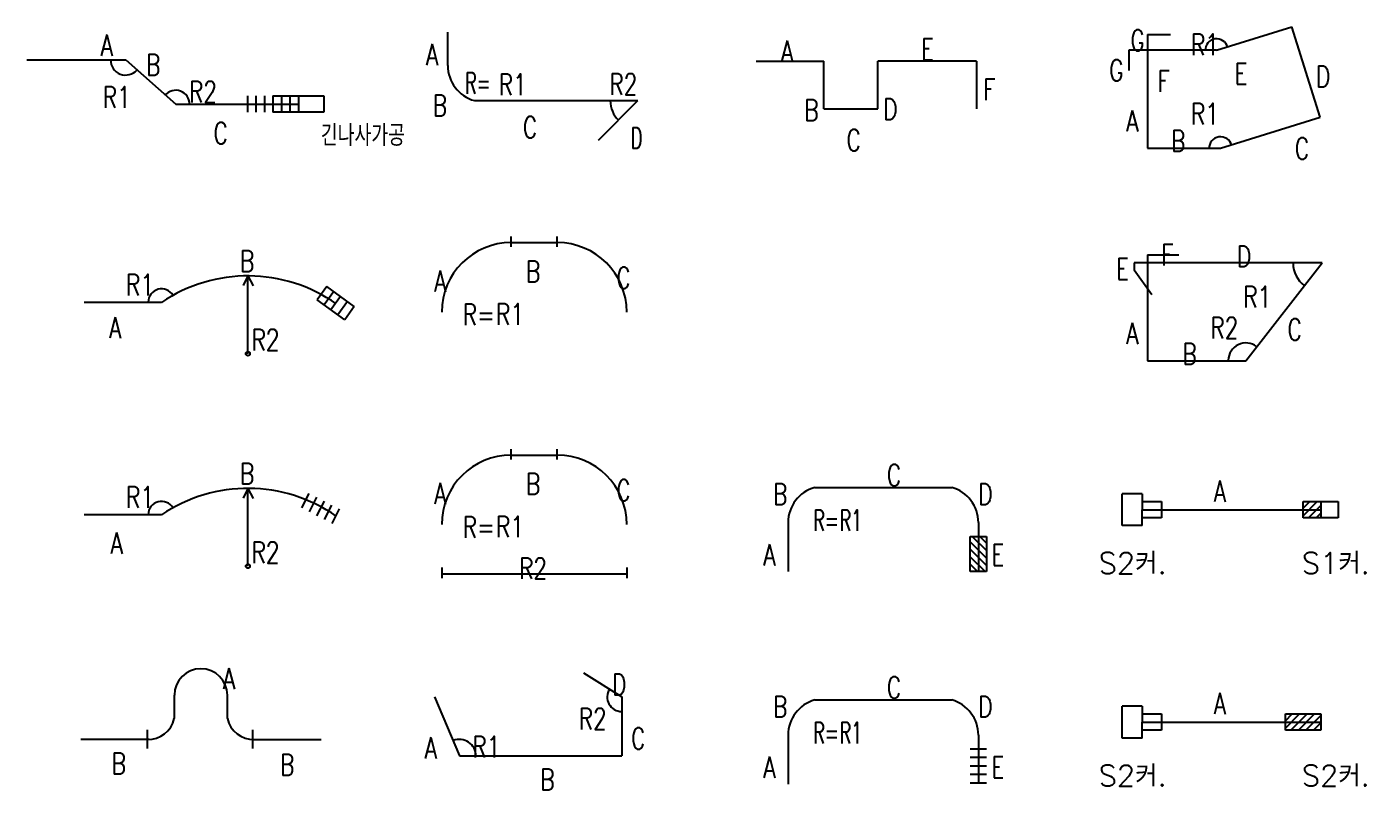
# Model space of a CAD drawing. Header units: millimetres. Extents: x -0.4 to 11.6, y -0.2 to 49.8.
# Drawn here: x 8.386 to 11.538, y 12.342 to 14.138 of the extents above; entities that cross this region are included whole.
import ezdxf
from ezdxf.enums import TextEntityAlignment as Align

# ---------------------------------------------------------------- set-up
doc = ezdxf.new("R2010")
doc.units = ezdxf.units.MM
for name, color, linetype in [('DIM', 7, 'Continuous'), ('SHOP', 2, 'Continuous'), ('TEXTSHOP', 3, 'Continuous')]:
    doc.layers.add(name, color=color, linetype=linetype)
doc.styles.add('HGTXT', font='romans.shx', dxfattribs={"bigfont": 'whgtxt.shx'})
doc.styles.add('ROMANS', font='romans.shx', dxfattribs={"width": 0.75, "bigfont": 'whgtxt.shx'})

# ---------------------------------------------------------------- blocks, each defined once
blk = doc.blocks.new('SSBAR_SHP_1126')
at = {"color": 7}
for p, q in [((-0.1304, -0.06), (-0.1304, -0.0167)), ((0.1174, -0.06), (0.1174, -0.0167))]:
    blk.add_line(p, q, dxfattribs=at)
at = {"color": 40}
for p, q in [((-0.1266, -0.0392), (-0.2873, -0.0392)), ((0.1174, -0.0392), (0.2782, -0.0392))]:
    blk.add_line(p, q, dxfattribs=at)
for centre, radius, start, end in [((-0.0046, 0.0649), 0.0624, 0, 180), ((-0.1285, 0.0238), 0.0629, 268.2689, 347.6112), ((0.1193, 0.0238), 0.0629, 192.3888, 271.7311)]:
    blk.add_arc(centre, radius, start, end, dxfattribs=at)
at = {"layer": 'SHOP', "color": 2}
for p, q in [((-0.067, 0.0102), (-0.067, 0.0649)), ((0.0579, 0.0102), (0.0579, 0.0649))]:
    blk.add_line(p, q, dxfattribs=at)
at = {"layer": 'TEXTSHOP', "color": 4, "style": 'ROMANS', "width": 0.75}
blk.add_attdef('A', (0.0469, 0.079), '', height=0.05, dxfattribs=at)
for p in [(-0.1978, -0.1207), (0.1984, -0.1235)]:
    blk.add_attdef('B', text='', height=0.05, dxfattribs=at).set_placement(p, align=Align.CENTER)
blk = doc.blocks.new('SSBAR_SHP_1127')
at = {"color": 40}
for p, q in [((0.2496, 0.0399), (0.2323, 0.0057)), ((0.2675, 0.0308), (0.2501, -0.0033)), ((0.2853, 0.0218), (0.2679, -0.0124)), ((0.3031, 0.0127), (0.2858, -0.0214)), ((0.321, 0.0037), (0.3036, -0.0305)), ((-0.097, -0.0104), (-0.2789, -0.0104))]:
    blk.add_line(p, q, dxfattribs=at)
at = {"color": 7}
blk.add_arc((-0.097, -0.0104), 0.0317, 30.9113, 178.8895, dxfattribs=at)
at = {"layer": 'DIM', "color": 7}
for p, q in [((0.1061, 0.0519), (0.0949, 0.0289)), ((0.1061, -0.1312), (0.1061, 0.0519)), ((0.1061, 0.0519), (0.1182, 0.0282))]:
    blk.add_line(p, q, dxfattribs=at)
blk.add_circle((0.1061, -0.1312), 0.00487, dxfattribs=at)
at = {"layer": 'SHOP', "color": 2}
blk.add_arc((0.1061, -0.3107), 0.3625, 54.9858, 124.0789, dxfattribs=at)
at = {"layer": 'TEXTSHOP', "color": 4, "style": 'ROMANS', "width": 0.75}
for tag, p in [('B', (0.1041, 0.0615)), ('A', (-0.203, -0.1021))]:
    blk.add_attdef(tag, text='', height=0.05, dxfattribs=at).set_placement(p, align=Align.CENTER)
blk.add_attdef('R1', text='', height=0.05, dxfattribs=at).set_placement((-0.1151, 0.006), align=Align.RIGHT)
blk.add_attdef('R2', (0.1144, -0.0381), '', height=0.05, dxfattribs=at)
at = {"layer": 'TEXTSHOP', "color": 30, "true_color": 0xf8991e, "style": 'ROMANS', "width": 0.75}
blk.add_attdef('COUPLER1', text='', height=0.05, dxfattribs=at).set_placement((0.3036, -0.0505), align=Align.TOP_CENTER)
blk = doc.blocks.new('SSBAR_SHP_1128')
at = {"color": 40}
for p, q in [((0.2919, 0.0267), (0.2693, -0.0042)), ((0.308, 0.0149), (0.2854, -0.016)), ((0.3565, -0.0205), (0.2919, 0.0267)), ((0.3242, 0.0031), (0.3016, -0.0279)), ((-0.097, -0.0104), (-0.2789, -0.0104)), ((0.3339, -0.0515), (0.2693, -0.0042)), ((0.3403, -0.0087), (0.3177, -0.0397)), ((0.3565, -0.0205), (0.3339, -0.0515))]:
    blk.add_line(p, q, dxfattribs=at)
at = {"color": 7}
blk.add_arc((-0.097, -0.0104), 0.0317, 30.9113, 178.8895, dxfattribs=at)
at = {"layer": 'DIM', "color": 7}
for p, q in [((0.1061, 0.0519), (0.0949, 0.0289)), ((0.1061, -0.1312), (0.1061, 0.0519)), ((0.1061, 0.0519), (0.1182, 0.0282))]:
    blk.add_line(p, q, dxfattribs=at)
blk.add_circle((0.1061, -0.1312), 0.00487, dxfattribs=at)
at = {"layer": 'SHOP', "color": 2}
blk.add_arc((0.1061, -0.3107), 0.3625, 54.9858, 124.0789, dxfattribs=at)
at = {"layer": 'TEXTSHOP', "color": 4, "style": 'ROMANS', "width": 0.75}
for tag, p in [('B', (0.1041, 0.0615)), ('A', (-0.2063, -0.095))]:
    blk.add_attdef(tag, text='', height=0.05, dxfattribs=at).set_placement(p, align=Align.CENTER)
at = {"layer": 'TEXTSHOP', "color": 30, "true_color": 0xf8991e, "style": 'ROMANS', "width": 0.75}
for tag, p in [('T1', (0.2735, 0.0331)), ('O1', (0.3565, 0.0331))]:
    blk.add_attdef(tag, text='', height=0.05, dxfattribs=at).set_placement(p, align=Align.CENTER)
at = {"layer": 'TEXTSHOP', "color": 4, "style": 'ROMANS', "width": 0.75}
blk.add_attdef('R1', text='', height=0.05, dxfattribs=at).set_placement((-0.1151, 0.006), align=Align.RIGHT)
blk.add_attdef('R2', (0.1144, -0.0513), '', height=0.05, dxfattribs=at)
at = {"layer": 'TEXTSHOP', "color": 30, "true_color": 0xf8991e, "style": 'ROMANS', "width": 0.75}
blk.add_attdef('COUPLER1', text='', height=0.05, dxfattribs=at).set_placement((0.3305, -0.0664), align=Align.TOP_CENTER)
blk = doc.blocks.new('SSBAR_SHP_1129')
at = {"color": 40}
for p, q in [((-0.4142, 0.0603), (-0.1813, 0.0603)), ((-0.1813, 0.0603), (-0.0636, -0.0439)), ((0.1048, -0.0247), (0.1048, -0.063)), ((0.1248, -0.0247), (0.1248, -0.063)), ((0.1448, -0.0247), (0.1448, -0.063)), ((0.1648, -0.0247), (0.2248, -0.0247)), ((0.1648, -0.0247), (0.1648, -0.063)), ((0.1848, -0.0247), (0.1848, -0.063)), ((0.2048, -0.0247), (0.2048, -0.063)), ((0.2248, -0.0247), (0.2248, -0.063)), ((0.2248, -0.0247), (0.2848, -0.0247)), ((0.2848, -0.0247), (0.2848, -0.063)), ((-0.0636, -0.0439), (0.2248, -0.0439)), ((0.2248, -0.063), (0.1648, -0.063)), ((0.2848, -0.063), (0.2248, -0.063))]:
    blk.add_line(p, q, dxfattribs=at)
for centre, radius, start, end in [((-0.1813, 0.0603), 0.0358, 180.4107, 317.4344), ((-0.0636, -0.0439), 0.0325, 359.5379, 140.8526)]:
    blk.add_arc(centre, radius, start, end, dxfattribs=at)
at = {"layer": 'TEXTSHOP', "color": 4, "style": 'ROMANS', "width": 0.75}
blk.add_text(' 긴나사가공', height=0.05, dxfattribs=at).set_placement((0.3639, -0.1425), align=Align.CENTER)
for tag, p in [('A', (-0.2117, 0.0699)), ('R1', (-0.1698, -0.0526))]:
    blk.add_attdef(tag, text='', height=0.05, dxfattribs=at).set_placement(p, align=Align.RIGHT)
for tag, p in [('B', (-0.1336, 0.0236)), ('R2', (-0.0326, -0.04))]:
    blk.add_attdef(tag, p, '', height=0.05, dxfattribs=at)
blk.add_attdef('C', text='', height=0.05, dxfattribs=at).set_placement((0.0419, -0.1374), align=Align.CENTER)
blk = doc.blocks.new('SSBAR_SHP_1226')
at = {"color": 2}
blk.add_line((0.0959, 0.1175), (0.1859, 0.0611), dxfattribs=at)
at = {"color": 7}
for centre, radius, start, end in [((0.1859, 0.0611), 0.0344, 148.3948, 269.5365), ((-0.1962, -0.0777), 0.0389, 0, 111.9424)]:
    blk.add_arc(centre, radius, start, end, dxfattribs=at)
at = {"layer": 'SHOP', "color": 2}
for p, q in [((-0.2552, 0.0611), (-0.1962, -0.0777)), ((0.1859, 0.0611), (0.1859, -0.0777)), ((-0.1962, -0.0777), (0.1859, -0.0777))]:
    blk.add_line(p, q, dxfattribs=at)
at = {"layer": 'TEXTSHOP', "color": 4, "style": 'ROMANS', "width": 0.75}
for tag, p in [('D', (0.1628, 0.0652)), ('R1', (-0.1657, -0.0813)), ('C', (0.2075, -0.0616))]:
    blk.add_attdef(tag, p, '', height=0.05, dxfattribs=at)
for tag, p in [('R2', (0.1502, -0.0153)), ('A', (-0.2491, -0.0838))]:
    blk.add_attdef(tag, text='', height=0.05, dxfattribs=at).set_placement(p, align=Align.RIGHT)
blk.add_attdef('B', text='', height=0.05, dxfattribs=at).set_placement((0.0106, -0.1585), align=Align.CENTER)
blk = doc.blocks.new('SSBAR_SHP_1227')
at = {"color": 7}
for p, q in [((-0.0743, 0.12), (-0.0743, 0.1443)), ((0.0341, 0.12), (0.0341, 0.1443)), ((-0.2378, -0.1342), (-0.2378, -0.1595)), ((-0.2378, -0.149), (0.1976, -0.149)), ((0.1976, -0.1342), (0.1976, -0.1595))]:
    blk.add_line(p, q, dxfattribs=at)
at = {"color": 40}
blk.add_line((-0.0743, 0.1303), (0.0341, 0.1303), dxfattribs=at)
for centre, start, end in [((-0.0743, -0.0332), 90, 180), ((0.0341, -0.0332), 0, 90)]:
    blk.add_arc(centre, 0.1635, start, end, dxfattribs=at)
at = {"layer": 'TEXTSHOP', "color": 4, "style": 'ROMANS', "width": 0.75}
blk.add_text('R=', height=0.05, dxfattribs=at).set_placement((-0.1885, -0.0642))
blk.add_attdef('A', text='', height=0.05, dxfattribs=at).set_placement((-0.227, 0.0147), align=Align.RIGHT)
for tag, p in [('B', (-0.0229, 0.0373)), ('R2', (-0.0229, -0.1614))]:
    blk.add_attdef(tag, text='', height=0.05, dxfattribs=at).set_placement(p, align=Align.CENTER)
for tag, p in [('C', (0.1731, 0.0224)), ('R1', (-0.1103, -0.0633))]:
    blk.add_attdef(tag, p, '', height=0.05, dxfattribs=at)
blk = doc.blocks.new('SSBAR_SHP_1228')
at = {"color": 7}
for p, q in [((-0.0743, 0.12), (-0.0743, 0.1443)), ((0.0341, 0.12), (0.0341, 0.1443))]:
    blk.add_line(p, q, dxfattribs=at)
at = {"color": 40}
blk.add_line((-0.0743, 0.1303), (0.0341, 0.1303), dxfattribs=at)
for centre, start, end in [((-0.0743, -0.0332), 90, 180), ((0.0341, -0.0332), 0, 90)]:
    blk.add_arc(centre, 0.1635, start, end, dxfattribs=at)
at = {"layer": 'TEXTSHOP', "color": 4, "style": 'ROMANS', "width": 0.75}
blk.add_text('R=', height=0.05, dxfattribs=at).set_placement((-0.1885, -0.0642))
blk.add_attdef('A', text='', height=0.05, dxfattribs=at).set_placement((-0.227, 0.0147), align=Align.RIGHT)
blk.add_attdef('B', text='', height=0.05, dxfattribs=at).set_placement((-0.0229, 0.0373), align=Align.CENTER)
for tag, p in [('C', (0.1731, 0.0224)), ('R1', (-0.1103, -0.0633))]:
    blk.add_attdef(tag, p, '', height=0.05, dxfattribs=at)
blk = doc.blocks.new('SSBAR_SHP_1229')
at = {"color": 40}
blk.add_line((0.1311, -0.1291), (0.2239, -0.0357), dxfattribs=at)
blk.add_arc((-0.1377, 0.0468), 0.0858, 180, 254.2351, dxfattribs=at)
at = {"color": 7}
blk.add_arc((0.2239, -0.0357), 0.0652, 180, 224.9702, dxfattribs=at)
at = {"layer": 'SHOP', "color": 2}
for p, q in [((-0.2235, 0.0468), (-0.2235, 0.1257)), ((-0.161, -0.0357), (0.2239, -0.0357))]:
    blk.add_line(p, q, dxfattribs=at)
at = {"layer": 'TEXTSHOP', "color": 4, "style": 'ROMANS', "width": 0.6}
blk.add_text('R=', height=0.05, dxfattribs=at).set_placement((-0.1527, -0.0194), align=Align.CENTER)
at = {"layer": 'TEXTSHOP', "color": 4, "style": 'ROMANS', "width": 0.75}
for tag, p in [('A', (-0.2462, 0.0477)), ('B', (-0.2255, -0.0719)), ('C', (-0.0131, -0.1234))]:
    blk.add_attdef(tag, text='', height=0.05, dxfattribs=at).set_placement(p, align=Align.RIGHT)
at = {"layer": 'TEXTSHOP', "color": 4, "style": 'ROMANS'}
for tag, p, width in [('R1', (-0.1039, -0.023), 0.75), ('R2', (0.1565, -0.0222), 0.75), ('D', (0.2071, -0.1486), 0.6)]:
    blk.add_attdef(tag, p, '', height=0.05, dxfattribs=dict(at, width=width))
blk = doc.blocks.new('SSBAR_SHP_1326')
at = {"color": 40}
for p, q in [((0.2058, -0.0611), (0.2441, -0.0611)), ((0.2058, -0.0811), (0.2441, -0.0811)), ((0.2058, -0.1011), (0.2441, -0.1011)), ((0.2058, -0.1211), (0.2441, -0.1211)), ((0.2058, -0.1411), (0.2441, -0.1411))]:
    blk.add_line(p, q, dxfattribs=at)
for centre, start, end in [((-0.1368, -0.0286), 105.7649, 180), ((0.1392, -0.0286), 0, 74.2351)]:
    blk.add_arc(centre, 0.0858, start, end, dxfattribs=at)
at = {"layer": 'SHOP', "color": 2}
for p, q in [((-0.1601, 0.054), (0.1625, 0.054)), ((-0.2226, -0.0286), (-0.2226, -0.1441)), ((0.225, -0.0286), (0.225, -0.1411))]:
    blk.add_line(p, q, dxfattribs=at)
at = {"layer": 'TEXTSHOP', "color": 4, "style": 'ROMANS', "width": 0.6}
blk.add_text('R=', height=0.05, dxfattribs=at).set_placement((-0.1335, -0.0484), align=Align.CENTER)
at = {"layer": 'TEXTSHOP', "color": 4, "style": 'ROMANS', "width": 0.75}
blk.add_attdef('C', text='', height=0.05, dxfattribs=at).set_placement((0.0265, 0.0581), align=Align.CENTER)
for tag, p in [('B', (-0.2246, 0.0132)), ('A', (-0.2523, -0.1294))]:
    blk.add_attdef(tag, text='', height=0.05, dxfattribs=at).set_placement(p, align=Align.RIGHT)
at = {"layer": 'TEXTSHOP', "color": 4, "style": 'ROMANS'}
for tag, p, width in [('D', (0.2243, 0.0132), 0.75), ('R1', (-0.1016, -0.0484), 0.6), ('E', (0.2555, -0.1294), 0.75)]:
    blk.add_attdef(tag, p, '', height=0.05, dxfattribs=dict(at, width=width))
at = {"layer": 'TEXTSHOP', "color": 30, "true_color": 0xf8991e, "style": 'ROMANS', "width": 0.75}
blk.add_attdef('COUPLER1', text='', height=0.05, dxfattribs=at).set_placement((0.1948, -0.1046), align=Align.MIDDLE_RIGHT)
blk = doc.blocks.new('SSBAR_SHP_1327')
at = {"color": 40}
for p, q in [((0.2058, -0.1441), (0.2058, -0.0611)), ((0.2058, -0.0611), (0.2441, -0.0611)), ((0.2107, -0.0611), (0.2441, -0.0946)), ((0.2284, -0.0611), (0.2441, -0.0769)), ((0.2441, -0.0611), (0.2441, -0.1441)), ((0.2058, -0.0739), (0.2441, -0.1122)), ((0.2058, -0.0916), (0.2441, -0.1299)), ((0.2058, -0.1093), (0.2406, -0.1441)), ((0.2058, -0.1269), (0.2229, -0.1441)), ((0.2441, -0.1441), (0.2058, -0.1441))]:
    blk.add_line(p, q, dxfattribs=at)
for centre, start, end in [((-0.1368, -0.0286), 105.7649, 180), ((0.1392, -0.0286), 0, 74.2351)]:
    blk.add_arc(centre, 0.0858, start, end, dxfattribs=at)
at = {"layer": 'SHOP', "color": 2}
for p, q in [((-0.1601, 0.054), (0.1625, 0.054)), ((-0.2226, -0.0286), (-0.2226, -0.1441)), ((0.225, -0.0286), (0.225, -0.1411))]:
    blk.add_line(p, q, dxfattribs=at)
at = {"layer": 'TEXTSHOP', "color": 4, "style": 'ROMANS', "width": 0.6}
blk.add_text('R=', height=0.05, dxfattribs=at).set_placement((-0.1335, -0.0484), align=Align.CENTER)
at = {"layer": 'TEXTSHOP', "color": 4, "style": 'ROMANS', "width": 0.75}
blk.add_attdef('C', text='', height=0.05, dxfattribs=at).set_placement((0.0265, 0.0581), align=Align.CENTER)
for tag, p in [('B', (-0.2246, 0.0132)), ('A', (-0.2523, -0.1294))]:
    blk.add_attdef(tag, text='', height=0.05, dxfattribs=at).set_placement(p, align=Align.RIGHT)
at = {"layer": 'TEXTSHOP', "color": 4, "style": 'ROMANS'}
for tag, p, width in [('D', (0.2243, 0.0132), 0.75), ('R1', (-0.1016, -0.0484), 0.6), ('E', (0.2555, -0.1294), 0.75)]:
    blk.add_attdef(tag, p, '', height=0.05, dxfattribs=dict(at, width=width))
at = {"layer": 'TEXTSHOP', "color": 30, "true_color": 0xf8991e, "style": 'ROMANS', "width": 0.75}
for tag, p in [('T1', (0.1327, -0.0616)), ('O1', (0.1327, -0.1336))]:
    blk.add_attdef(tag, text='', height=0.05, dxfattribs=at).set_placement(p, align=Align.MIDDLE_LEFT)
blk.add_attdef('COUPLER1', text='', height=0.05, dxfattribs=at).set_placement((0.225, -0.1713), align=Align.TOP_CENTER)
blk = doc.blocks.new('SSBAR_SHP_1329')
at = {"color": 2}
for p, q in [((-0.1389, -0.0551), (-0.1389, 0.0574)), ((-0.0119, -0.0551), (-0.0119, 0.0574)), ((0.2206, 0.0574), (0.2206, -0.0551))]:
    blk.add_line(p, q, dxfattribs=at)
at = {"layer": 'SHOP', "color": 2}
for p, q in [((-0.298, 0.0574), (-0.1389, 0.0574)), ((0.2206, 0.0574), (-0.0119, 0.0574)), ((-0.1389, -0.0551), (-0.0119, -0.0551))]:
    blk.add_line(p, q, dxfattribs=at)
at = {"layer": 'TEXTSHOP', "color": 4, "style": 'ROMANS', "width": 0.75}
for tag, p in [('A', (-0.2252, 0.0555)), ('E', (0.1052, 0.0604)), ('C', (-0.0686, -0.1536))]:
    blk.add_attdef(tag, text='', height=0.05, dxfattribs=at).set_placement(p, align=Align.CENTER)
for tag, p in [('F', (0.2361, -0.0344)), ('D', (0.0007, -0.0808))]:
    blk.add_attdef(tag, p, '', height=0.05, dxfattribs=at)
blk.add_attdef('B', text='', height=0.05, dxfattribs=at).set_placement((-0.1512, -0.0831), align=Align.RIGHT)
blk = doc.blocks.new('SSBAR_SHP_1426')
at = {"color": 40}
for p, q in [((-0.1892, 0.0391), (-0.237, 0.0391)), ((-0.237, -0.0357), (-0.237, 0.0391)), ((-0.1892, 0.0391), (-0.1892, 0.0017)), ((-0.1892, 0.0209), (-0.1439, 0.0209)), ((-0.1892, -0.0357), (-0.1892, 0.0017)), ((-0.1439, 0.0209), (-0.1439, -0.0174)), ((0.1475, 0.0051), (0.1633, 0.0209)), ((0.1475, -0.0126), (0.1809, 0.0209)), ((0.1475, 0.0209), (0.2305, 0.0209)), ((0.1475, -0.0175), (0.1475, 0.0209)), ((0.1603, -0.0175), (0.1986, 0.0209)), ((0.178, -0.0175), (0.2163, 0.0209)), ((0.1957, -0.0175), (0.2305, 0.0174)), ((0.2305, 0.0209), (0.2305, -0.0175)), ((-0.1439, -0.0174), (-0.1892, -0.0174)), ((0.2305, -0.0175), (0.1475, -0.0175)), ((0.2133, -0.0175), (0.2305, -0.0003)), ((-0.1892, -0.0357), (-0.237, -0.0357))]:
    blk.add_line(p, q, dxfattribs=at)
at = {"layer": 'SHOP', "color": 2}
blk.add_line((-0.1892, 0.0017), (0.2305, 0.0017), dxfattribs=at)
at = {"layer": 'TEXTSHOP', "color": 4, "style": 'HGTXT'}
for p in [(-0.212, -0.1493), (0.2662, -0.1493)]:
    blk.add_text('S2커.', height=0.05, dxfattribs=at).set_placement(p, align=Align.CENTER)
at = {"layer": 'TEXTSHOP', "color": 4, "style": 'ROMANS', "width": 0.75}
blk.add_attdef('A', text='', height=0.05, dxfattribs=at).set_placement((-0.0068, 0.0203), align=Align.CENTER)
blk = doc.blocks.new('SSBAR_SHP_1427')
at = {"color": 40}
for p, q in [((-0.1892, 0.0391), (-0.237, 0.0391)), ((-0.237, -0.0357), (-0.237, 0.0391)), ((-0.1892, 0.0391), (-0.1892, 0.0017)), ((-0.1892, 0.0209), (-0.1439, 0.0209)), ((-0.1892, -0.0357), (-0.1892, 0.0017)), ((-0.1439, 0.0209), (-0.1439, -0.0174)), ((0.189, 0.0051), (0.2047, 0.0209)), ((0.189, -0.0126), (0.2224, 0.0209)), ((0.189, 0.0209), (0.2719, 0.0209)), ((0.189, -0.0175), (0.189, 0.0209)), ((0.2018, -0.0175), (0.2305, 0.0112)), ((0.2305, 0.0209), (0.2305, -0.0175)), ((0.2719, 0.0209), (0.2719, -0.0175)), ((-0.1439, -0.0174), (-0.1892, -0.0174)), ((0.2719, -0.0175), (0.189, -0.0175)), ((0.2195, -0.0175), (0.2305, -0.0064)), ((-0.1892, -0.0357), (-0.237, -0.0357))]:
    blk.add_line(p, q, dxfattribs=at)
at = {"layer": 'SHOP', "color": 2}
blk.add_line((-0.1892, 0.0017), (0.2305, 0.0017), dxfattribs=at)
at = {"layer": 'TEXTSHOP', "color": 4, "style": 'HGTXT'}
for s, p in [('S2커.', (-0.212, -0.1493)), ('S1커.', (0.2662, -0.1493))]:
    blk.add_text(s, height=0.05, dxfattribs=at).set_placement(p, align=Align.CENTER)
at = {"layer": 'TEXTSHOP', "color": 4, "style": 'ROMANS', "width": 0.75}
blk.add_attdef('A', text='', height=0.05, dxfattribs=at).set_placement((-0.0068, 0.0203), align=Align.CENTER)
blk = doc.blocks.new('SSBAR_SHP_1428')
at = {"color": 40}
for p, q in [((-0.1768, 0.1014), (-0.1034, 0.1014)), ((0.0547, -0.1477), (0.2338, 0.0829)), ((-0.1768, -0.1477), (0.0547, -0.1477))]:
    blk.add_line(p, q, dxfattribs=at)
at = {"color": 7}
for centre, radius, start, end in [((0.2338, 0.0829), 0.0683, 181.2996, 231.785), ((0.0547, -0.1477), 0.0417, 52.9702, 178.2471)]:
    blk.add_arc(centre, radius, start, end, dxfattribs=at)
at = {"layer": 'SHOP', "color": 2}
for p, q in [((-0.1768, 0.1014), (-0.1768, -0.1477)), ((-0.2081, 0.0829), (-0.2081, 0.0653)), ((0.2338, 0.0829), (-0.2081, 0.0829)), ((-0.167, 0.0072), (-0.2081, 0.0653))]:
    blk.add_line(p, q, dxfattribs=at)
at = {"layer": 'TEXTSHOP', "color": 4, "style": 'ROMANS', "width": 0.75}
for tag, p in [('F', (-0.1448, 0.0765)), ('D', (0.033, 0.0728)), ('C', (0.1523, -0.0993))]:
    blk.add_attdef(tag, p, '', height=0.05, dxfattribs=at)
for tag, p in [('E', (-0.2207, 0.0434)), ('R1', (0.1141, -0.0222)), ('A', (-0.1983, -0.1086)), ('R2', (0.0367, -0.0953))]:
    blk.add_attdef(tag, text='', height=0.05, dxfattribs=at).set_placement(p, align=Align.RIGHT)
blk.add_attdef('B', text='', height=0.05, dxfattribs=at).set_placement((-0.0782, -0.1566), align=Align.CENTER)
blk = doc.blocks.new('SSBAR_SHP_1429')
at = {"color": 40}
for p, q in [((-0.0143, 0.0829), (0.1626, 0.1381)), ((0.2289, -0.0747), (0.1626, 0.1381)), ((-0.1768, 0.1198), (-0.1233, 0.1198)), ((-0.0052, -0.1477), (0.2289, -0.0747)), ((-0.1768, -0.1477), (-0.0052, -0.1477))]:
    blk.add_line(p, q, dxfattribs=at)
at = {"color": 7}
for centre in [(-0.0143, 0.0829), (-0.0052, -0.1477)]:
    blk.add_arc(centre, 0.0269, 15.0338, 181.8016, dxfattribs=at)
at = {"layer": 'SHOP', "color": 2}
for p, q in [((-0.1768, 0.1198), (-0.1768, -0.1477)), ((-0.2209, 0.0829), (-0.2209, 0.0354)), ((-0.0143, 0.0829), (-0.2209, 0.0829))]:
    blk.add_line(p, q, dxfattribs=at)
at = {"layer": 'TEXTSHOP', "color": 4, "style": 'ROMANS', "width": 0.75}
for tag, p in [('G', (-0.1836, 0.0811)), ('G', (-0.2334, 0.0105)), ('A', (-0.1983, -0.1086))]:
    blk.add_attdef(tag, text='', height=0.05, dxfattribs=at).set_placement(p, align=Align.RIGHT)
for tag, p in [('R1', (-0.075, 0.0712)), ('F', (-0.1536, -0.0147)), ('E', (0.0279, 0.0028)), ('D', (0.2191, -0.0038)), ('R1', (-0.075, -0.092)), ('C', (0.1696, -0.1734))]:
    blk.add_attdef(tag, p, '', height=0.05, dxfattribs=at)
blk.add_attdef('B', text='', height=0.05, dxfattribs=at).set_placement((-0.1048, -0.1556), align=Align.CENTER)

msp = doc.modelspace()

# ---------------------------------------------------------------- block references
for name, p, values in [('SSBAR_SHP_1229', (9.6, 14), {'A': 'A', 'C': 'C', 'B': 'B', 'R1': 'R1', 'D': 'D', 'R2': 'R2'}), ('SSBAR_SHP_1129', (8.8, 14), {'C': 'C', 'A': 'A', 'B': 'B', 'R1': 'R1', 'R2': 'R2'}), ('SSBAR_SHP_1329', (10.4, 14), {'A': 'A', 'C': 'C', 'B': 'B', 'D': 'D', 'E': 'E', 'F': 'F'}), ('SSBAR_SHP_1228', (9.6, 13.5), {'B': 'B', 'R1': 'R1', 'A': 'A', 'C': 'C'}), ('SSBAR_SHP_1428', (11.2, 13.5), {'E': 'E', 'A': 'A', 'D': 'D', 'B': 'B', 'F': 'F', 'C': 'C', 'R1': 'R1', 'R2': 'R2'}), ('SSBAR_SHP_1227', (9.6, 13), {'B': 'B', 'R1': 'R1', 'A': 'A', 'C': 'C', 'R2': 'R2'}), ('SSBAR_SHP_1327', (10.4, 13), {'A': 'A', 'C': 'C', 'B': 'B', 'E': 'E', 'D': 'D', 'R1': 'R1'}), ('SSBAR_SHP_1427', (11.2, 13), {'A': 'A'}), ('SSBAR_SHP_1226', (9.6, 12.5), {'B': 'B', 'C': 'C', 'A': 'A', 'R2': 'R2', 'D': 'D', 'R1': 'R1'}), ('SSBAR_SHP_1326', (10.4, 12.5), {'A': 'A', 'C': 'C', 'B': 'B', 'E': 'E', 'D': 'D', 'R1': 'R1'}), ('SSBAR_SHP_1426', (11.2, 12.5), {'A': 'A'})]:
    msp.add_blockref(name, p).add_auto_attribs(values)
ref = msp.add_blockref('SSBAR_SHP_1429', (11.2, 14))
ref.add_attrib('G', 'G', dxfattribs={"layer": 'TEXTSHOP', "color": 4, "height": 0.05, "style": 'ROMANS', "width": 0.75}).set_placement((10.9666, 14.0105), align=Align.RIGHT)
ref.add_attrib('A', 'A', dxfattribs={"layer": 'TEXTSHOP', "color": 4, "height": 0.05, "style": 'ROMANS', "width": 0.75}).set_placement((11.0017, 13.8914), align=Align.RIGHT)
ref.add_attrib('E', 'E', (11.2279, 14.0028), dxfattribs={"layer": 'TEXTSHOP', "color": 4, "height": 0.05, "style": 'ROMANS', "width": 0.75})
ref.add_attrib('B', 'B', dxfattribs={"layer": 'TEXTSHOP', "color": 4, "height": 0.05, "style": 'ROMANS', "width": 0.75}).set_placement((11.0952, 13.8444), align=Align.CENTER)
ref.add_attrib('C', 'C', (11.3696, 13.8266), dxfattribs={"layer": 'TEXTSHOP', "color": 4, "height": 0.05, "style": 'ROMANS', "width": 0.75})
ref.add_attrib('R1', 'R1', (11.125, 13.908), dxfattribs={"layer": 'TEXTSHOP', "color": 4, "height": 0.05, "style": 'ROMANS', "width": 0.75})
ref.add_attrib('F', 'F', (11.0464, 13.9853), dxfattribs={"layer": 'TEXTSHOP', "color": 4, "height": 0.05, "style": 'ROMANS', "width": 0.75})
ref.add_attrib('D', 'D', (11.4191, 13.9962), dxfattribs={"layer": 'TEXTSHOP', "color": 4, "height": 0.05, "style": 'ROMANS', "width": 0.75})
ref.add_attrib('G', 'G', dxfattribs={"layer": 'TEXTSHOP', "color": 4, "height": 0.05, "style": 'ROMANS', "width": 0.75}).set_placement((11.0164, 14.0811), align=Align.RIGHT)
ref.add_attrib('R1', 'R1', (11.125, 14.0712), dxfattribs={"layer": 'TEXTSHOP', "color": 4, "height": 0.05, "style": 'ROMANS', "width": 0.75})
ref = msp.add_blockref('SSBAR_SHP_1128', (8.8, 13.5))
ref.add_attrib('R2', 'R2', (8.9144, 13.3762), dxfattribs={"layer": 'TEXTSHOP', "color": 4, "height": 0.05, "style": 'ROMANS', "width": 0.75})
ref.add_attrib('B', 'B', dxfattribs={"layer": 'TEXTSHOP', "color": 4, "height": 0.05, "style": 'ROMANS', "width": 0.75}).set_placement((8.9041, 13.5615), align=Align.CENTER)
ref.add_attrib('R1', 'R1', dxfattribs={"layer": 'TEXTSHOP', "color": 4, "height": 0.05, "style": 'ROMANS', "width": 0.75}).set_placement((8.6849, 13.506), align=Align.RIGHT)
ref.add_attrib('A', 'A', dxfattribs={"layer": 'TEXTSHOP', "color": 4, "height": 0.05, "style": 'ROMANS', "width": 0.75}).set_placement((8.5937, 13.405), align=Align.CENTER)
ref = msp.add_blockref('SSBAR_SHP_1127', (8.8, 13))
ref.add_attrib('R2', 'R2', (8.9144, 12.8762), dxfattribs={"layer": 'TEXTSHOP', "color": 4, "height": 0.05, "style": 'ROMANS', "width": 0.75})
ref.add_attrib('B', 'B', dxfattribs={"layer": 'TEXTSHOP', "color": 4, "height": 0.05, "style": 'ROMANS', "width": 0.75}).set_placement((8.9041, 13.0615), align=Align.CENTER)
ref.add_attrib('R1', 'R1', dxfattribs={"layer": 'TEXTSHOP', "color": 4, "height": 0.05, "style": 'ROMANS', "width": 0.75}).set_placement((8.6849, 13.006), align=Align.RIGHT)
ref.add_attrib('A', 'A', dxfattribs={"layer": 'TEXTSHOP', "color": 4, "height": 0.05, "style": 'ROMANS', "width": 0.75}).set_placement((8.597, 12.8979), align=Align.CENTER)
ref = msp.add_blockref('SSBAR_SHP_1126', (8.8, 12.5))
ref.add_attrib('B', 'B', dxfattribs={"layer": 'TEXTSHOP', "color": 4, "height": 0.05, "style": 'ROMANS', "width": 0.75}).set_placement((8.6022, 12.3793), align=Align.CENTER)
ref.add_attrib('B', 'B', dxfattribs={"layer": 'TEXTSHOP', "color": 4, "height": 0.05, "style": 'ROMANS', "width": 0.75}).set_placement((8.9984, 12.3765), align=Align.CENTER)
ref.add_attrib('A', 'A', (8.8469, 12.579), dxfattribs={"layer": 'TEXTSHOP', "color": 4, "height": 0.05, "style": 'ROMANS', "width": 0.75})

doc.saveas('drawing.dxf')
